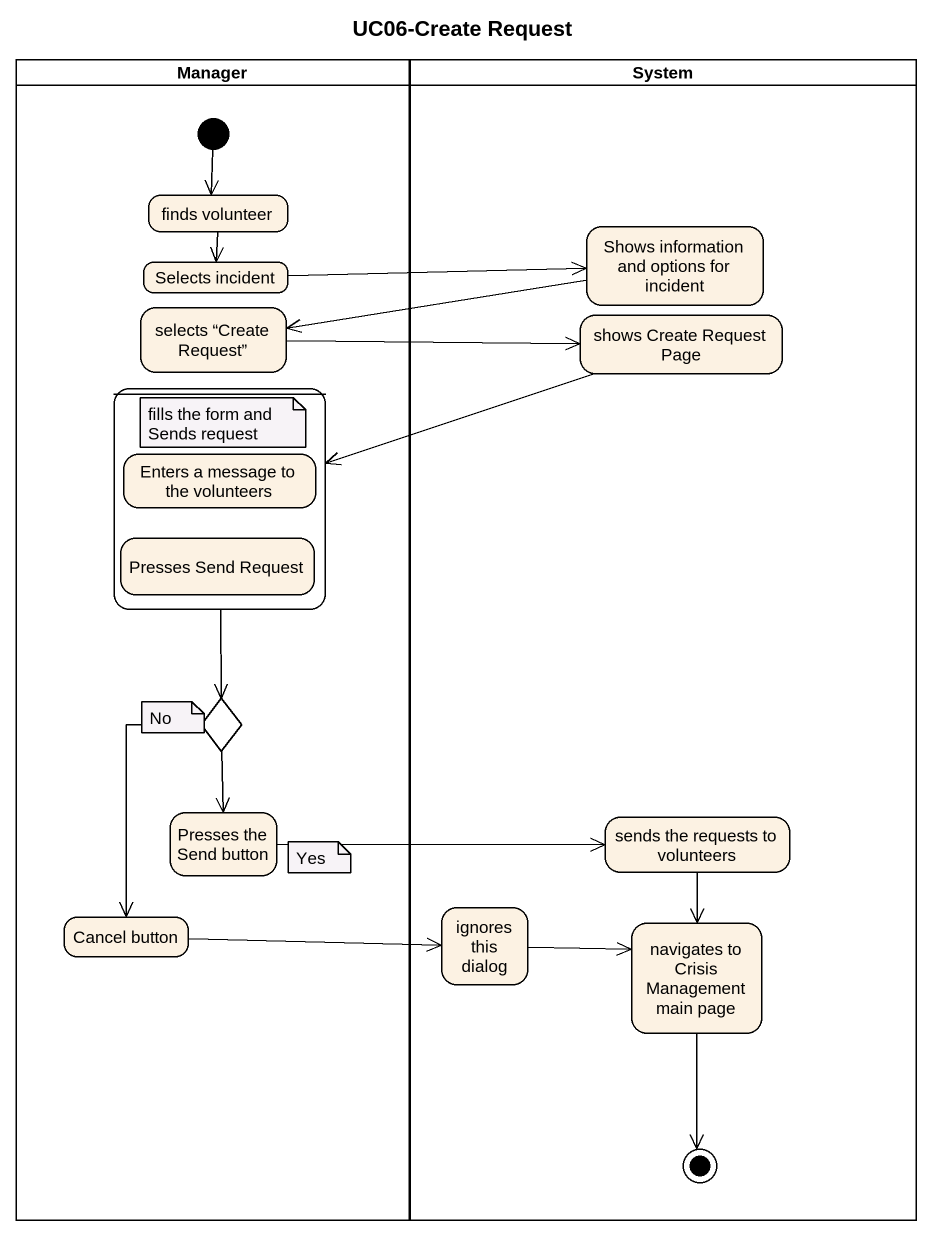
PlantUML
@startuml
title UC06-Create Request
hide empty description
state Manager <<partition>> {
  state "finds volunteer" as finds_volunteer
  state "selects “Create Request”" as selects_Create_Request
  state "Selects incident" as Selects_incident
  state " " as state1 {
    state "Enters a message to the volunteers" as Enters_a_message_to_the
    state "Presses Send Request" as Presses_Send_Request
  }
  state choice1 <<choice>>
  state "Presses the Send button" as Presses_the_Send_button
  state "Cancel button" as Cancel_button
  [*] --> finds_volunteer
}
state System <<partition>> {
  state "Shows information and options for incident" as Shows_information_and
  state "shows Create Request Page" as shows_Create_Request_Page
  state "sends the requests to volunteers" as sends_the_requests_to
  state "ignores this dialog" as ignores_this_dialog
  state "navigates to Crisis Management main page" as navigates_to_Crisis
  navigates_to_Crisis --> [*]
}
finds_volunteer --> Selects_incident
Shows_information_and -left-> selects_Create_Request
selects_Create_Request -right-> shows_Create_Request_Page
Selects_incident -right-> Shows_information_and
shows_Create_Request_Page -left-> state1
state1 --> choice1
choice1 --> Presses_the_Send_button
choice1 --> Cancel_button
Presses_the_Send_button -right-> sends_the_requests_to
sends_the_requests_to --> navigates_to_Crisis
Cancel_button -right-> ignores_this_dialog
ignores_this_dialog -right-> navigates_to_Crisis
note as N1
  fills the form and Sends request
end note
note as N2
  No
end note
note as N3
  Yes
end note
@enduml
